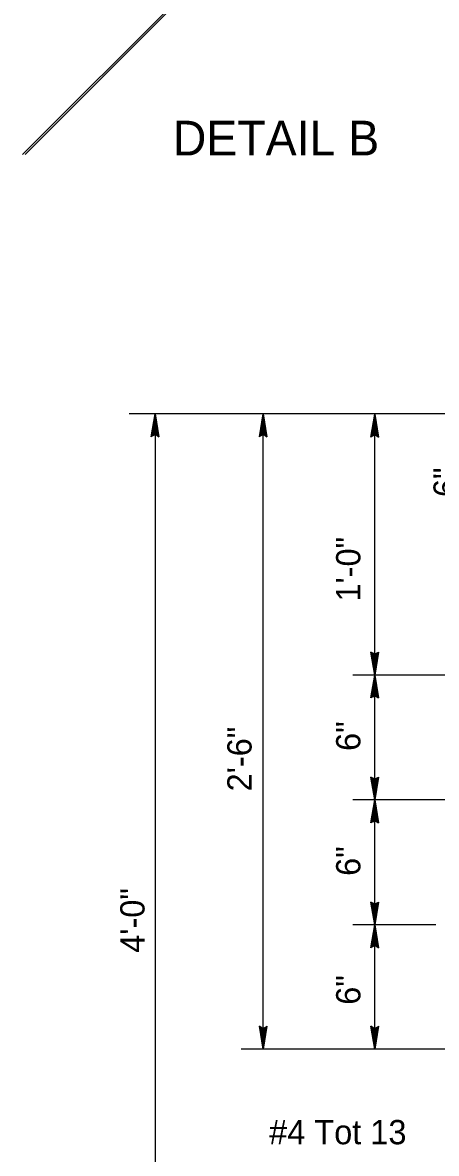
# Model space of a CAD drawing. Extents: x -894 to 866, y -476 to 714.
# Drawn here: x 258 to 377.2, y -35.8 to 290 of the extents above; entities that cross this region are included whole.
import ezdxf

# ---------------------------------------------------------------- set-up
doc = ezdxf.new("R2010")
doc.units = 0
for name, color, linetype in [('12 Coord Grid', 7, 'Continuous'), ('212 Leaders and Dim Lines', 7, 'Continuous'), ('214 Text and Titles', 7, 'Continuous')]:
    doc.layers.add(name, color=color, linetype=linetype)

msp = doc.modelspace()

# ---------------------------------------------------------------- linework, layer by layer
at = {"layer": '12 Coord Grid'}
for p, q in [((295.09, 170.66), (296.19, 177.25)), ((295.36, 170.83), (296.19, 177.25)), ((296.19, 177.25), (295.64, 171)), ((296.19, 177.25), (295.91, 171.17)), ((296.19, 171.34), (296.19, 177.25)), ((296.19, 177.25), (297.29, 170.66)), ((296.74, 171), (296.19, 177.25)), ((296.46, 171.17), (296.19, 177.25)), ((296.19, 177.25), (297.02, 170.83)), ((326.2, 170.66), (327.3, 177.25)), ((326.47, 170.83), (327.3, 177.25)), ((327.3, 177.25), (326.75, 171)), ((327.3, 177.25), (327.02, 171.17)), ((327.3, 171.34), (327.3, 177.25)), ((327.3, 177.25), (328.4, 170.66)), ((327.85, 171), (327.3, 177.25)), ((327.58, 171.17), (327.3, 177.25)), ((327.3, 177.25), (328.13, 170.83)), ((358.35, 170.54), (359.45, 177.14)), ((358.63, 170.71), (359.45, 177.14)), ((359.45, 177.14), (358.9, 170.88)), ((359.45, 177.14), (359.18, 171.05)), ((359.45, 171.22), (359.45, 177.14)), ((359.45, 177.14), (360.55, 170.54)), ((360, 170.88), (359.45, 177.14)), ((359.73, 171.05), (359.45, 177.14)), ((359.45, 177.14), (360.28, 170.71)), ((295.64, 171), (295.09, 170.66)), ((295.64, 171), (296.19, 171.34)), ((296.19, 171.34), (296.74, 171)), ((296.74, 171), (297.29, 170.66)), ((326.75, 171), (326.2, 170.66)), ((326.75, 171), (327.3, 171.34)), ((327.3, 171.34), (327.85, 171)), ((327.85, 171), (328.4, 170.66)), ((358.9, 170.88), (358.35, 170.54)), ((358.9, 170.88), (359.45, 171.22)), ((359.45, 171.22), (360, 170.88)), ((360, 170.88), (360.55, 170.54)), ((358.9, 108.27), (358.35, 108.61)), ((359.45, 102.01), (358.35, 108.61)), ((359.45, 102.01), (358.62, 108.44)), ((358.9, 108.27), (359.45, 102.01)), ((359.45, 107.93), (358.9, 108.27)), ((359.18, 108.1), (359.45, 102.01)), ((360.55, 108.61), (359.45, 102.01)), ((360.28, 108.44), (359.45, 102.01)), ((359.45, 102.01), (360, 108.27)), ((360, 108.27), (359.45, 107.93)), ((359.45, 102.01), (359.73, 108.1)), ((359.45, 107.93), (359.45, 102.01)), ((360, 108.27), (360.55, 108.61)), ((358.35, 95.41), (359.45, 102.01)), ((358.63, 95.58), (359.45, 102.01)), ((359.45, 102.01), (358.9, 95.75)), ((359.45, 102.01), (359.18, 95.92)), ((359.45, 96.09), (359.45, 102.01)), ((359.45, 102.01), (360.55, 95.41)), ((360, 95.75), (359.45, 102.01)), ((359.73, 95.92), (359.45, 102.01)), ((359.45, 102.01), (360.28, 95.58)), ((358.9, 95.75), (358.35, 95.41)), ((358.9, 95.75), (359.45, 96.09)), ((359.45, 96.09), (360, 95.75)), ((360, 95.75), (360.55, 95.41)), ((358.9, 72.27), (358.35, 72.61)), ((359.45, 66.01), (358.35, 72.61)), ((359.45, 66.01), (358.62, 72.44)), ((358.9, 72.27), (359.45, 66.01)), ((359.45, 71.93), (358.9, 72.27)), ((359.18, 72.1), (359.45, 66.01)), ((360.55, 72.61), (359.45, 66.01)), ((360.28, 72.44), (359.45, 66.01)), ((359.45, 66.01), (360, 72.27)), ((360, 72.27), (359.45, 71.93)), ((359.45, 66.01), (359.73, 72.1)), ((359.45, 71.93), (359.45, 66.01)), ((360, 72.27), (360.55, 72.61)), ((358.35, 59.41), (359.45, 66.01)), ((358.63, 59.58), (359.45, 66.01)), ((359.45, 66.01), (358.9, 59.75)), ((359.45, 66.01), (359.18, 59.92)), ((359.45, 60.09), (359.45, 66.01)), ((359.45, 66.01), (360.55, 59.41)), ((360, 59.75), (359.45, 66.01)), ((359.73, 59.92), (359.45, 66.01)), ((359.45, 66.01), (360.28, 59.58)), ((358.9, 59.75), (358.35, 59.41)), ((358.9, 59.75), (359.45, 60.09)), ((359.45, 60.09), (360, 59.75)), ((360, 59.75), (360.55, 59.41)), ((358.9, 36.27), (358.35, 36.61)), ((359.45, 30.01), (358.35, 36.61)), ((359.45, 30.01), (358.62, 36.44)), ((358.9, 36.27), (359.45, 30.01)), ((359.45, 35.93), (358.9, 36.27)), ((359.18, 36.1), (359.45, 30.01)), ((360.55, 36.61), (359.45, 30.01)), ((360.28, 36.44), (359.45, 30.01)), ((359.45, 30.01), (360, 36.27)), ((360, 36.27), (359.45, 35.93)), ((359.45, 30.01), (359.73, 36.1)), ((359.45, 35.93), (359.45, 30.01)), ((360, 36.27), (360.55, 36.61)), ((358.35, 23.41), (359.45, 30.01)), ((358.63, 23.58), (359.45, 30.01)), ((359.45, 30.01), (358.9, 23.75)), ((359.45, 30.01), (359.18, 23.92)), ((359.45, 24.09), (359.45, 30.01)), ((359.45, 30.01), (360.55, 23.41)), ((360, 23.75), (359.45, 30.01)), ((359.73, 23.92), (359.45, 30.01)), ((359.45, 30.01), (360.28, 23.58)), ((358.9, 23.75), (358.35, 23.41)), ((358.9, 23.75), (359.45, 24.09)), ((359.45, 24.09), (360, 23.75)), ((360, 23.75), (360.55, 23.41)), ((326.75, 0.5), (326.2, 0.84)), ((327.3, -5.76), (326.2, 0.84)), ((327.3, -5.76), (326.47, 0.67)), ((326.75, 0.5), (327.3, -5.76)), ((327.3, 0.16), (326.75, 0.5)), ((327.02, 0.33), (327.3, -5.76)), ((328.4, 0.84), (327.3, -5.76)), ((328.13, 0.67), (327.3, -5.76)), ((327.3, -5.76), (327.85, 0.5)), ((327.85, 0.5), (327.3, 0.16)), ((327.3, -5.76), (327.58, 0.33)), ((327.3, 0.16), (327.3, -5.76)), ((327.85, 0.5), (328.4, 0.84)), ((358.9, 0.5), (358.35, 0.84)), ((359.45, -5.76), (358.35, 0.84)), ((359.45, -5.76), (358.62, 0.67)), ((358.9, 0.5), (359.45, -5.76)), ((359.45, 0.16), (358.9, 0.5)), ((359.18, 0.33), (359.45, -5.76)), ((360.55, 0.84), (359.45, -5.76)), ((360.28, 0.67), (359.45, -5.76)), ((359.45, -5.76), (360, 0.5)), ((360, 0.5), (359.45, 0.16)), ((359.45, -5.76), (359.73, 0.33)), ((359.45, 0.16), (359.45, -5.76)), ((360, 0.5), (360.55, 0.84))]:
    msp.add_line(p, q, dxfattribs=at)
at = {"layer": '212 Leaders and Dim Lines'}
for p, q in [((258.03, 251.97), (410.04, 403.99)), ((258.73, 251.97), (410.75, 403.99)), ((469.77, 177.25), (288.69, 177.25)), ((296.19, 177.25), (296.19, -110.75)), ((327.3, -5.76), (327.3, 177.25)), ((359.45, 102.01), (359.45, 177.14)), ((516.08, 102.01), (353.15, 102.01)), ((359.45, 66.01), (359.45, 102.01)), ((516.08, 66.01), (353.15, 66.01)), ((359.45, 30.01), (359.45, 66.01)), ((376.99, 30.01), (353.15, 30.01)), ((359.45, -5.76), (359.45, 30.01)), ((476.61, -5.76), (321, -5.76))]:
    msp.add_line(p, q, dxfattribs=at)

# ---------------------------------------------------------------- texts
at = {"layer": '12 Coord Grid'}
msp.add_text('DETAIL B', height=10, dxfattribs=at).set_placement((301.28, 251.7))
at = {"layer": '212 Leaders and Dim Lines'}
for s, p in [('6"', (383.34, 153.27)), ('1\'-0"', (355.3, 123.17)), ('6"', (355.3, 80.14)), ('2\'-6"', (323.97, 68.48)), ('6"', (355.3, 44.14)), ('4\'-0"', (293.14, 21.98)), ('6"', (355.3, 7.01))]:
    msp.add_text(s, height=7, rotation=90, dxfattribs=at).set_placement(p)
at = {"layer": '214 Text and Titles'}
msp.add_text('#4 Tot 13', height=7, dxfattribs=at).set_placement((329.03, -33.18))

doc.saveas('drawing.dxf')
